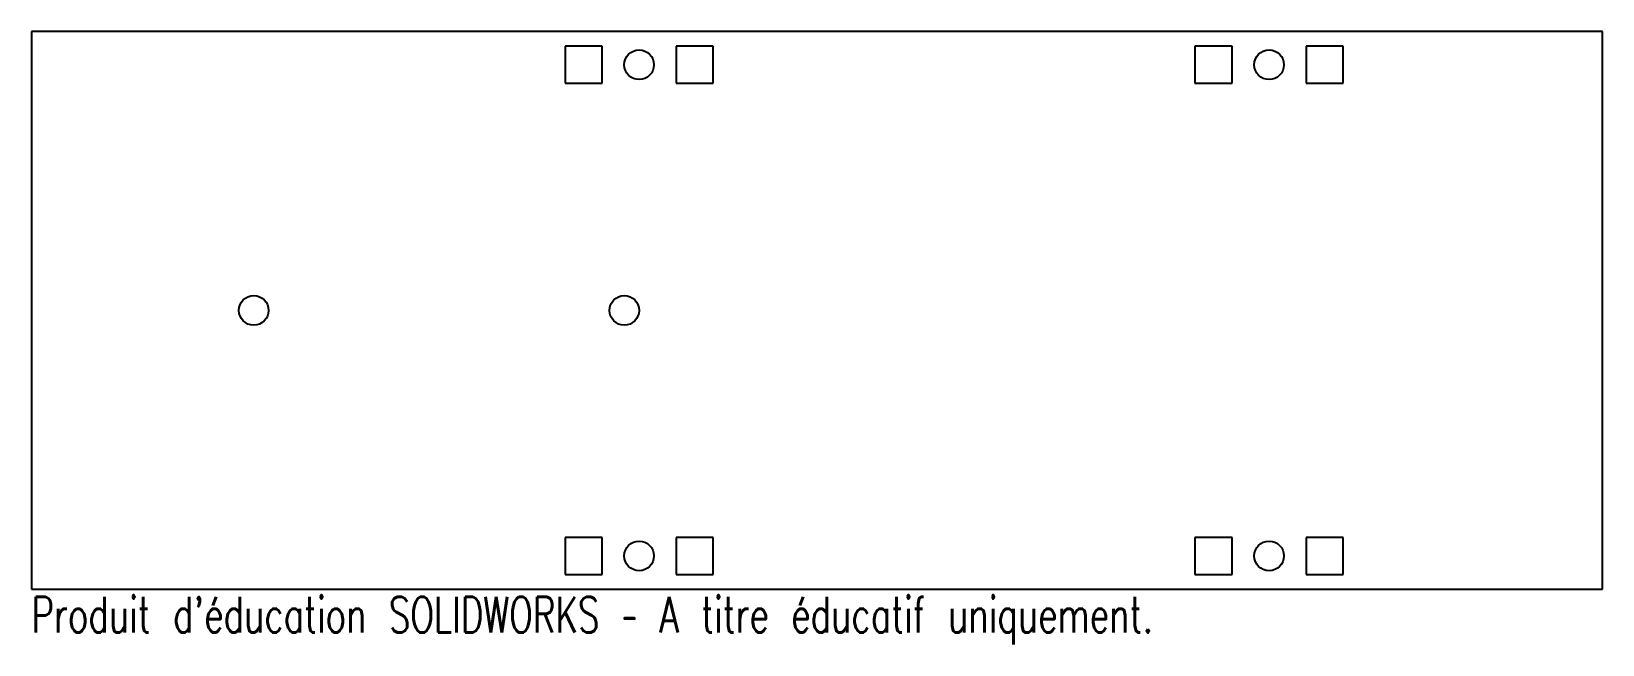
# Model space of a CAD drawing. Header units: millimetres. Extents: x 0 to 212, y -45 to 38.
import ezdxf

# ---------------------------------------------------------------- set-up
doc = ezdxf.new("R2010")
doc.units = ezdxf.units.MM
doc.styles.add('SLDTEXTSTYLE0', font='TXT', dxfattribs={"width": 0.7, "bigfont": 'bigfont'})

msp = doc.modelspace()

# ---------------------------------------------------------------- linework, layer by layer
at = {"color": 7, "linetype": 'Continuous', "lineweight": 25}
for p, q in [((0, 37.65), (0, -37.65)), ((212, 37.65), (0, 37.65)), ((212, -37.65), (212, 37.65)), ((77, 35.65), (72, 35.65)), ((72, 35.65), (72, 30.65)), ((77, 30.65), (77, 35.65)), ((87, 35.65), (87, 30.65)), ((92, 35.65), (87, 35.65)), ((92, 30.65), (92, 35.65)), ((162, 35.65), (157, 35.65)), ((157, 35.65), (157, 30.65)), ((162, 30.65), (162, 35.65)), ((172, 35.65), (172, 30.65)), ((177, 35.65), (172, 35.65)), ((177, 30.65), (177, 35.65)), ((72, 30.65), (77, 30.65)), ((87, 30.65), (92, 30.65)), ((157, 30.65), (162, 30.65)), ((172, 30.65), (177, 30.65)), ((77, -30.65), (72, -30.65)), ((72, -30.65), (72, -35.65)), ((77, -35.65), (77, -30.65)), ((87, -30.65), (87, -35.65)), ((92, -30.65), (87, -30.65)), ((92, -35.65), (92, -30.65)), ((162, -30.65), (157, -30.65)), ((157, -30.65), (157, -35.65)), ((162, -35.65), (162, -30.65)), ((172, -30.65), (172, -35.65)), ((177, -30.65), (172, -30.65)), ((177, -35.65), (177, -30.65)), ((72, -35.65), (77, -35.65)), ((87, -35.65), (92, -35.65)), ((157, -35.65), (162, -35.65)), ((172, -35.65), (177, -35.65)), ((0, -37.65), (212, -37.65))]:
    msp.add_line(p, q, dxfattribs=at)
for centre in [(82, 33.15), (167, 33.15), (30, 0), (80, 0), (82, -33.15), (167, -33.15)]:
    msp.add_circle(centre, 2, dxfattribs=at)

# ---------------------------------------------------------------- texts
at = {"color": 7, "linetype": 'Continuous', "insert": (0, -38.67), "char_height": 4.8336, "attachment_point": 1, "style": 'SLDTEXTSTYLE0'}
msp.add_mtext("Produit d'éducation SOLIDWORKS – A titre éducatif uniquement.", dxfattribs=at)

doc.saveas('drawing.dxf')
